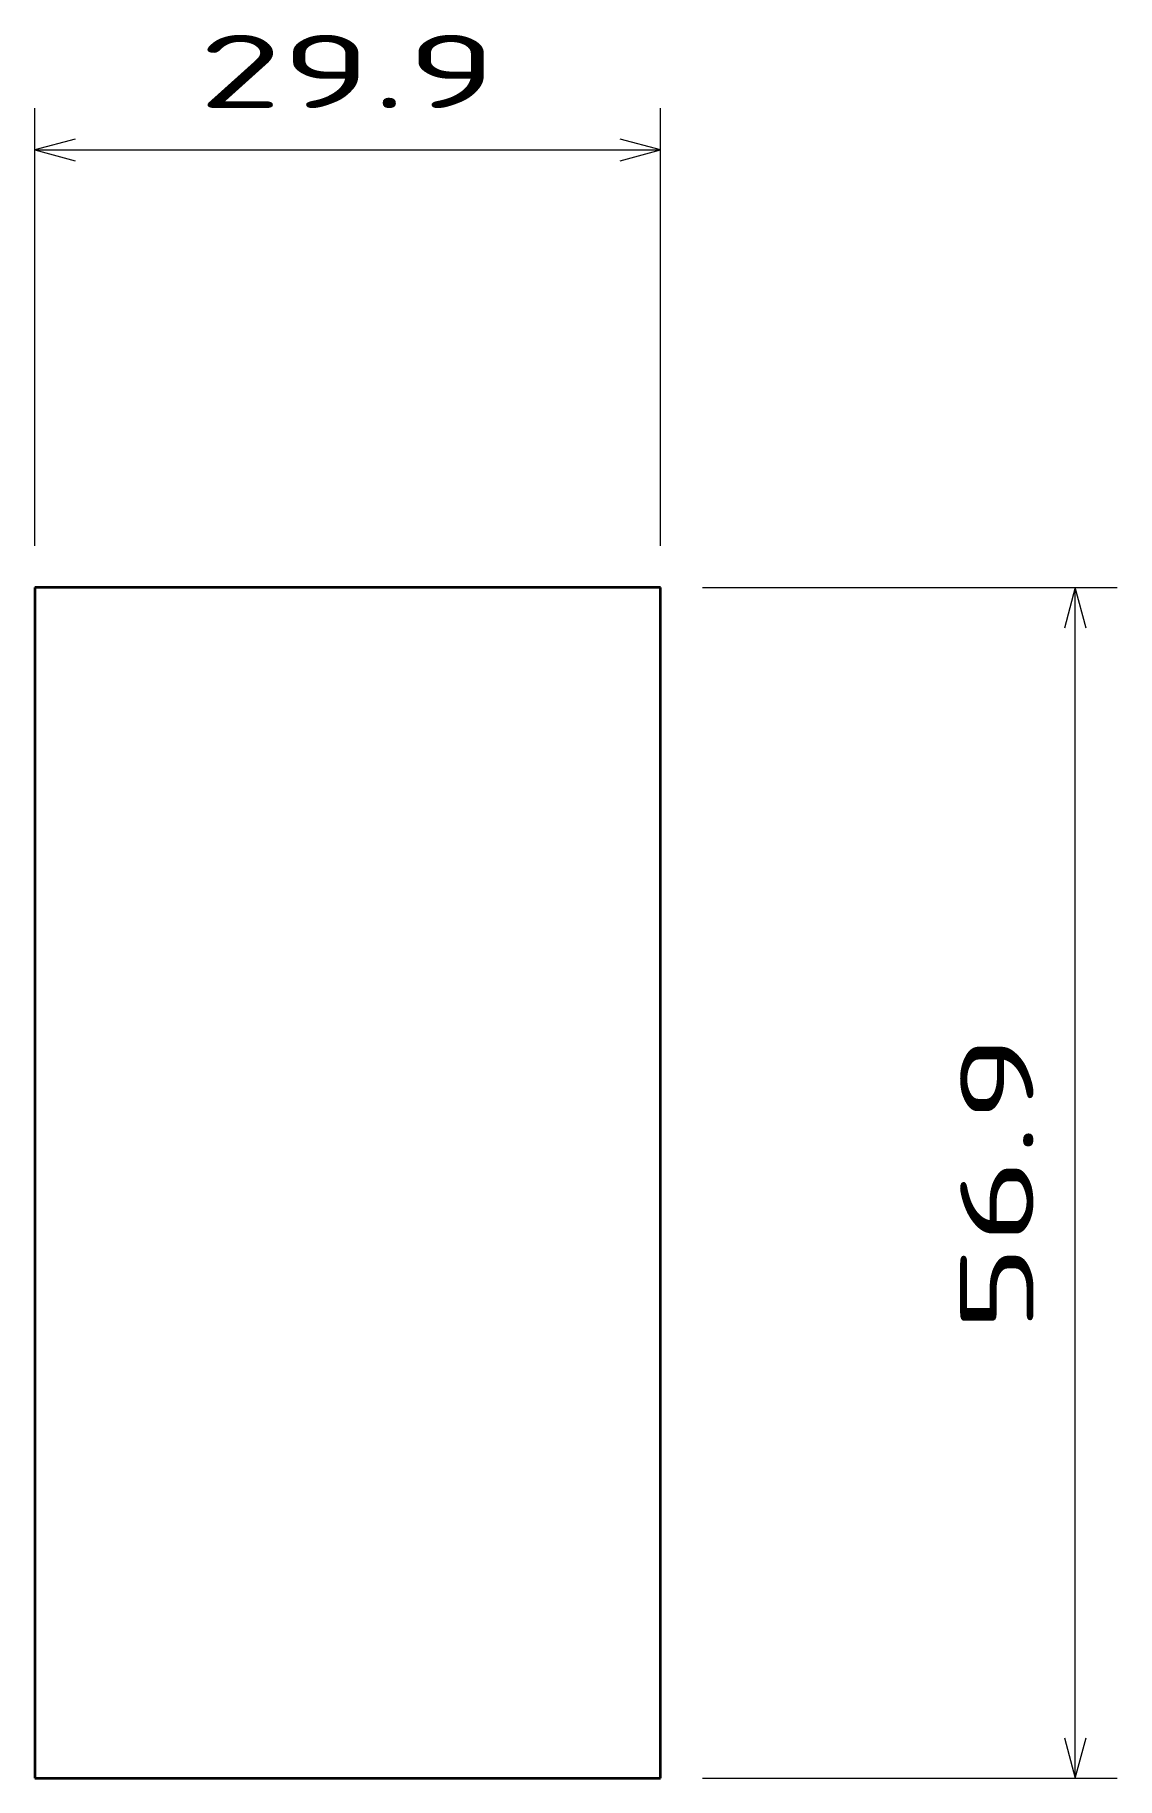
# Model space of a CAD drawing. Extents: x 579.5 to 631.3, y 392.1 to 475.4.
import ezdxf
from ezdxf.enums import TextEntityAlignment as Align

# ---------------------------------------------------------------- set-up
doc = ezdxf.new("R2010")
doc.units = 0
doc.layers.get('0').update_dxf_attribs({"lineweight": 13})
doc.styles.get("Standard").update_dxf_attribs({"font": 'isocp.shx'})

# ---------------------------------------------------------------- blocks, each defined once
blk = doc.blocks.new('BLOCK4')
at = {"color": 7, "lineweight": 13}
for p, q in [((0, 58.900002), (0, 79.817856)), ((29.9, 58.900002), (29.9, 79.817856)), ((0, 77.817856), (29.9, 77.817856))]:
    blk.add_line(p, q, dxfattribs=at)
for points in [[(1.931852, 78.335495), (0, 77.817856), (1.931852, 77.300217)], [(27.968149, 77.300217), (29.9, 77.817856), (27.968149, 78.335495)]]:
    blk.add_lwpolyline(points, dxfattribs=at)
blk.add_text('29.9', height=3.5, dxfattribs=at).set_placement((7.827954, 79.817856), (22.072046, 79.817856), align=Align.FIT)
blk = doc.blocks.new('BLOCK5')
at = {"color": 7, "lineweight": 13, "ltscale": 0.495278}
for p, q in [((31.9, 56.900002), (51.711109, 56.900002)), ((31.9, 0), (51.711109, 0))]:
    blk.add_line(p, q, dxfattribs=at)
at = {"color": 7, "lineweight": 13}
blk.add_line((49.711109, 0), (49.711109, 56.900002), dxfattribs=at)
for points in [[(50.228748, 54.968147), (49.711109, 56.900002), (49.19347, 54.968147)], [(49.19347, 1.931852), (49.711109, 0), (50.228748, 1.931852)]]:
    blk.add_lwpolyline(points, dxfattribs=at)
blk.add_text('56.9', height=3.5, rotation=90.000003, dxfattribs=at).set_placement((47.711109, 21.327955), (47.711109, 35.572048), align=Align.FIT)
blk = doc.blocks.new('BLOCK6')
at = {"color": 7, "lineweight": 35}
for p, q in [((29.9, 56.9), (0, 56.9)), ((0, 56.9), (0, 0)), ((29.9, 0), (29.9, 56.9)), ((0, 0), (29.9, 0))]:
    blk.add_line(p, q, dxfattribs=at)

msp = doc.modelspace()

# ---------------------------------------------------------------- block references
at = {"lineweight": 0}
for name in ['BLOCK4', 'BLOCK6', 'BLOCK5']:
    msp.add_blockref(name, (579.55, 392.05), dxfattribs=at)

doc.saveas('drawing.dxf')
